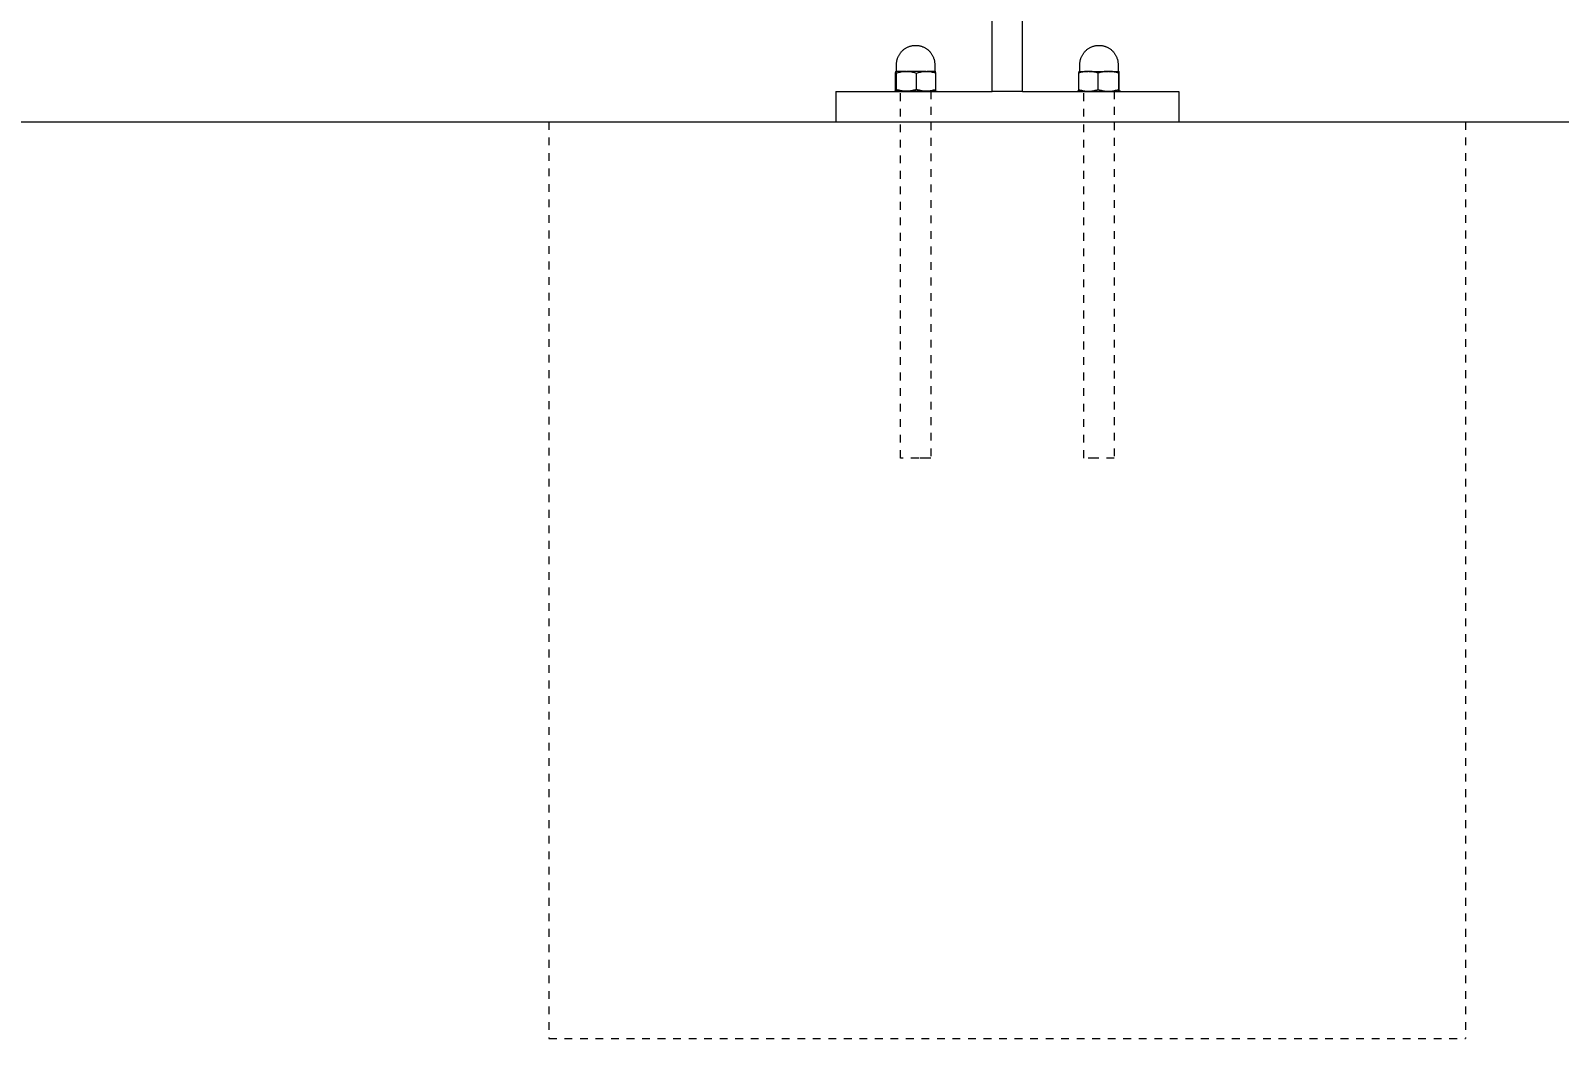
# Model space of a CAD drawing. Header units: inches. Extents: x -12 to 193, y -19 to 105.
# Drawn here: x 131.37 to 151.07, y 75.2 to 88.19 of the extents above; entities that cross this region are included whole.
import ezdxf

# ---------------------------------------------------------------- set-up
doc = ezdxf.new("R2010")
doc.units = ezdxf.units.IN
doc.linetypes.add('HIDDEN', pattern=[1.905, 1.27, -0.635])
for name, color, linetype, lineweight in [('ZANO_R', 7, 'Continuous', 0), ('ZANO_R_przerywana', 250, 'HIDDEN', 0), ('ZANO_W', 1, 'Continuous', 0)]:
    doc.layers.add(name, color=color, linetype=linetype, lineweight=lineweight)
doc.styles.get("Standard").update_dxf_attribs({"font": 'arial.ttf'})
doc.dimstyles.new('amerykanie', dxfattribs={"dimtxt": 50, "dimasz": 50, "dimexe": 0.5, "dimexo": 0.5, "dimgap": 1, "dimtad": 1, "dimdec": 0, "dimzin": 0, "dimlunit": 5, "dimtxsty": 'Standard', "dimcen": 0.09, "dimclrd": 1, "dimclre": 1, "dimclrt": 1, "dimazin": 0, "dimtfac": 1, "dimtdec": 0, "dimtmove": 0, "dimatfit": 3, "dimfxl": 1, "dimtzin": 0, "dimarcsym": 1})

# ---------------------------------------------------------------- blocks, each defined once
blk = doc.blocks.new('*D370')
at = {"layer": 'ZANO_W', "color": 1, "lineweight": -2}
blk.add_line((171.961, 90.223), (171.519, 93.512), dxfattribs=at)
for start, end in [(97.6419, 180), (78.719, 88.1805), (189.4614, 198.9229)]:
    blk.add_arc((172.392, 87.008), 6.063, start, end, dxfattribs=at)
at = {"layer": 'ZANO_W', "color": 1}
for points in [[(172.576, 93.234), (172.593, 92.901), (171.586, 93.017)], [(166.578, 86.025), (166.246, 85.997), (166.33, 87.008)]]:
    blk.add_solid(points, dxfattribs=at)
at = {"layer": 'ZANO_W', "color": 1, "insert": (166.82, 91.882), "char_height": 1.625, "attachment_point": 5, "rotation": 48.821}
blk.add_mtext("82%%d21'", dxfattribs=at)

msp = doc.modelspace()

# ---------------------------------------------------------------- linework, layer by layer
at = {"layer": 'ZANO_R'}
for p, q in [((143.75975, 87.4015), (143.75975, 89.27306)), ((144.15345, 87.4015), (144.15345, 89.27306)), ((142.55329, 87.85451), (142.55703, 87.86203)), ((142.55703, 87.86203), (142.56102, 87.86942)), ((142.56102, 87.86942), (142.56526, 87.87668)), ((142.56526, 87.87668), (142.56975, 87.88378)), ((142.56975, 87.88378), (142.57448, 87.89073)), ((142.57448, 87.89073), (142.57944, 87.89751)), ((142.57944, 87.89751), (142.58463, 87.90411)), ((142.58463, 87.90411), (142.59004, 87.91054)), ((142.59004, 87.91054), (142.59567, 87.91678)), ((142.59567, 87.91678), (142.60151, 87.92282)), ((142.60151, 87.92282), (142.60755, 87.92866)), ((142.60755, 87.92866), (142.61379, 87.93429)), ((142.61379, 87.93429), (142.62021, 87.9397)), ((142.62021, 87.9397), (142.62682, 87.94489)), ((142.62682, 87.94489), (142.6336, 87.94985)), ((142.6336, 87.94985), (142.64055, 87.95458)), ((142.64055, 87.95458), (142.64765, 87.95907)), ((142.64765, 87.95907), (142.6549, 87.96331)), ((142.6549, 87.96331), (142.6623, 87.9673)), ((142.6623, 87.9673), (142.66982, 87.97104)), ((142.66982, 87.97104), (142.67747, 87.97452)), ((142.67747, 87.97452), (142.68523, 87.97773)), ((142.68523, 87.97773), (142.6931, 87.98068)), ((142.6931, 87.98068), (142.70106, 87.98336)), ((142.70106, 87.98336), (142.70911, 87.98576)), ((142.70911, 87.98576), (142.71724, 87.98789)), ((142.71724, 87.98789), (142.72544, 87.98974)), ((142.72544, 87.98974), (142.73369, 87.99131)), ((142.73369, 87.99131), (142.742, 87.9926)), ((142.742, 87.9926), (142.75034, 87.9936)), ((142.75034, 87.9936), (142.75871, 87.99432)), ((142.75871, 87.99432), (142.7671, 87.99475)), ((142.7671, 87.99475), (142.7755, 87.99489)), ((142.7755, 87.99489), (142.7839, 87.99475)), ((142.7839, 87.99475), (142.79229, 87.99432)), ((142.79229, 87.99432), (142.80066, 87.9936)), ((142.80066, 87.9936), (142.80901, 87.9926)), ((142.80901, 87.9926), (142.81731, 87.99131)), ((142.81731, 87.99131), (142.82556, 87.98974)), ((142.82556, 87.98974), (142.83376, 87.98789)), ((142.83376, 87.98789), (142.84189, 87.98576)), ((142.84189, 87.98576), (142.84994, 87.98336)), ((142.84994, 87.98336), (142.8579, 87.98068)), ((142.8579, 87.98068), (142.86577, 87.97773)), ((142.86577, 87.97773), (142.87353, 87.97452)), ((142.87353, 87.97452), (142.88118, 87.97104)), ((142.88118, 87.97104), (142.88871, 87.9673)), ((142.88871, 87.9673), (142.8961, 87.96331)), ((142.8961, 87.96331), (142.90335, 87.95907)), ((142.90335, 87.95907), (142.91045, 87.95458)), ((142.91045, 87.95458), (142.9174, 87.94985)), ((142.9174, 87.94985), (142.92418, 87.94489)), ((142.92418, 87.94489), (142.93079, 87.9397)), ((142.93079, 87.9397), (142.93721, 87.93429)), ((142.93721, 87.93429), (142.94345, 87.92866)), ((142.94345, 87.92866), (142.94949, 87.92282)), ((142.94949, 87.92282), (142.95533, 87.91678)), ((142.95533, 87.91678), (142.96096, 87.91054)), ((142.96096, 87.91054), (142.96637, 87.90411)), ((142.96637, 87.90411), (142.97157, 87.89751)), ((142.97157, 87.89751), (142.97653, 87.89073)), ((142.97653, 87.89073), (142.98125, 87.88378)), ((142.98125, 87.88378), (142.98574, 87.87668)), ((142.98574, 87.87668), (142.98998, 87.86942)), ((142.98998, 87.86942), (142.99398, 87.86203)), ((142.99398, 87.86203), (142.99771, 87.85451)), ((144.91549, 87.85451), (144.91923, 87.86203)), ((144.91923, 87.86203), (144.92322, 87.86942)), ((144.92322, 87.86942), (144.92746, 87.87668)), ((144.92746, 87.87668), (144.93195, 87.88378)), ((144.93195, 87.88378), (144.93668, 87.89073)), ((144.93668, 87.89073), (144.94164, 87.89751)), ((144.94164, 87.89751), (144.94683, 87.90411)), ((144.94683, 87.90411), (144.95224, 87.91054)), ((144.95224, 87.91054), (144.95787, 87.91678)), ((144.95787, 87.91678), (144.96371, 87.92282)), ((144.96371, 87.92282), (144.96975, 87.92866)), ((144.96975, 87.92866), (144.97599, 87.93429)), ((144.97599, 87.93429), (144.98242, 87.9397)), ((144.98242, 87.9397), (144.98902, 87.94489)), ((144.98902, 87.94489), (144.9958, 87.94985)), ((144.9958, 87.94985), (145.00275, 87.95458)), ((145.00275, 87.95458), (145.00985, 87.95907)), ((145.00985, 87.95907), (145.01711, 87.96331)), ((145.01711, 87.96331), (145.0245, 87.9673)), ((145.0245, 87.9673), (145.03202, 87.97104)), ((145.03202, 87.97104), (145.03967, 87.97452)), ((145.03967, 87.97452), (145.04744, 87.97773)), ((145.04744, 87.97773), (145.0553, 87.98068)), ((145.0553, 87.98068), (145.06327, 87.98336)), ((145.06327, 87.98336), (145.07132, 87.98576)), ((145.07132, 87.98576), (145.07945, 87.98789)), ((145.07945, 87.98789), (145.08764, 87.98974)), ((145.08764, 87.98974), (145.0959, 87.99131)), ((145.0959, 87.99131), (145.1042, 87.9926)), ((145.1042, 87.9926), (145.11254, 87.9936)), ((145.11254, 87.9936), (145.12091, 87.99432)), ((145.12091, 87.99432), (145.1293, 87.99475)), ((145.1293, 87.99475), (145.1377, 87.99489)), ((145.1377, 87.99489), (145.14611, 87.99475)), ((145.14611, 87.99475), (145.1545, 87.99432)), ((145.1545, 87.99432), (145.16287, 87.9936)), ((145.16287, 87.9936), (145.17121, 87.9926)), ((145.17121, 87.9926), (145.17951, 87.99131)), ((145.17951, 87.99131), (145.18777, 87.98974)), ((145.18777, 87.98974), (145.19596, 87.98789)), ((145.19596, 87.98789), (145.20409, 87.98576)), ((145.20409, 87.98576), (145.21214, 87.98336)), ((145.21214, 87.98336), (145.22011, 87.98068)), ((145.22011, 87.98068), (145.22797, 87.97773)), ((145.22797, 87.97773), (145.23574, 87.97452)), ((145.23574, 87.97452), (145.24338, 87.97104)), ((145.24338, 87.97104), (145.25091, 87.9673)), ((145.25091, 87.9673), (145.2583, 87.96331)), ((145.2583, 87.96331), (145.26555, 87.95907)), ((145.26555, 87.95907), (145.27266, 87.95458)), ((145.27266, 87.95458), (145.2796, 87.94985)), ((145.2796, 87.94985), (145.28638, 87.94489)), ((145.28638, 87.94489), (145.29299, 87.9397)), ((145.29299, 87.9397), (145.29942, 87.93429)), ((145.29942, 87.93429), (145.30566, 87.92866)), ((145.30566, 87.92866), (145.3117, 87.92282)), ((145.3117, 87.92282), (145.31754, 87.91678)), ((145.31754, 87.91678), (145.32317, 87.91054)), ((145.32317, 87.91054), (145.32858, 87.90411)), ((145.32858, 87.90411), (145.33377, 87.89751)), ((145.33377, 87.89751), (145.33873, 87.89073)), ((145.33873, 87.89073), (145.34346, 87.88378)), ((145.34346, 87.88378), (145.34795, 87.87668)), ((145.34795, 87.87668), (145.35219, 87.86942)), ((145.35219, 87.86942), (145.35618, 87.86203)), ((145.35618, 87.86203), (145.35992, 87.85451)), ((142.5139, 87.63739), (142.5198, 87.66024)), ((142.5198, 87.66024), (142.5257, 87.63739)), ((142.6527, 87.66024), (142.51998, 87.66024)), ((142.52526, 87.66031), (142.52542, 87.66033)), ((142.52542, 87.66033), (142.52558, 87.66036)), ((142.52558, 87.66036), (142.52574, 87.66039)), ((142.52574, 87.66039), (142.52589, 87.66042)), ((142.52589, 87.66042), (142.52605, 87.66046)), ((142.52605, 87.66046), (142.5262, 87.66051)), ((142.5262, 87.66051), (142.52635, 87.66056)), ((142.52635, 87.66056), (142.5265, 87.66062)), ((142.5265, 87.66062), (142.52665, 87.66068)), ((142.52665, 87.66068), (142.52679, 87.66074)), ((142.52679, 87.66074), (142.52693, 87.66081)), ((142.52693, 87.66081), (142.52707, 87.66089)), ((142.52707, 87.66089), (142.52721, 87.66097)), ((142.52721, 87.66097), (142.52735, 87.66106)), ((142.52735, 87.66106), (142.52748, 87.66115)), ((142.52748, 87.66115), (142.52761, 87.66124)), ((142.52761, 87.66124), (142.52773, 87.66134)), ((142.52773, 87.66134), (142.52785, 87.66144)), ((142.52785, 87.66144), (142.52797, 87.66155)), ((142.52797, 87.66155), (142.52809, 87.66166)), ((142.52809, 87.66166), (142.5282, 87.66178)), ((142.5282, 87.66178), (142.5283, 87.6619)), ((142.5283, 87.6619), (142.5284, 87.66202)), ((142.5284, 87.66202), (142.5285, 87.66214)), ((142.5285, 87.66214), (142.5286, 87.66227)), ((142.5286, 87.66227), (142.52869, 87.6624)), ((142.52869, 87.6624), (142.52877, 87.66254)), ((142.52877, 87.66254), (142.52885, 87.66268)), ((142.52885, 87.66268), (142.52893, 87.66282)), ((142.52893, 87.66282), (142.529, 87.66296)), ((142.529, 87.66296), (142.52906, 87.66311)), ((142.52906, 87.66311), (142.52912, 87.66325)), ((142.52912, 87.66325), (142.52918, 87.6634)), ((142.52918, 87.6634), (142.52923, 87.66355)), ((142.52923, 87.66355), (142.52927, 87.66371)), ((142.52927, 87.66371), (142.52931, 87.66386)), ((142.52931, 87.66386), (142.52935, 87.66402)), ((142.52935, 87.66402), (142.52937, 87.66417)), ((142.52937, 87.66417), (142.5294, 87.66433)), ((142.5294, 87.66433), (142.52942, 87.66449)), ((142.52942, 87.66449), (142.52943, 87.66465)), ((142.52943, 87.66465), (142.52944, 87.66481)), ((142.52944, 87.74883), (142.52958, 87.75723)), ((142.52944, 87.66497), (142.52944, 87.74883)), ((142.52944, 87.66481), (142.52944, 87.66497)), ((142.52958, 87.75723), (142.53001, 87.76562)), ((142.53001, 87.76562), (142.53073, 87.77399)), ((142.53073, 87.77399), (142.53173, 87.78233)), ((142.53173, 87.78233), (142.53302, 87.79063)), ((142.53302, 87.79063), (142.53458, 87.79889)), ((142.53458, 87.79889), (142.53643, 87.80708)), ((142.53643, 87.80708), (142.53856, 87.81521)), ((142.53856, 87.81521), (142.54097, 87.82326)), ((142.54097, 87.82326), (142.54365, 87.83123)), ((142.54365, 87.83123), (142.54659, 87.8391)), ((142.54659, 87.8391), (142.54981, 87.84686)), ((142.54981, 87.84686), (142.55329, 87.85451)), ((142.61658, 87.6578), (142.62986, 87.65904)), ((142.62986, 87.65904), (142.64317, 87.65985)), ((142.64317, 87.65985), (142.6565, 87.66024)), ((142.6565, 87.66024), (142.66983, 87.65985)), ((142.90771, 87.66024), (142.66113, 87.66024)), ((142.66983, 87.65985), (142.68314, 87.65904)), ((142.68314, 87.65904), (142.69641, 87.65779)), ((142.87403, 87.65778), (142.88672, 87.65903)), ((142.88672, 87.65903), (142.89945, 87.65985)), ((142.89945, 87.65985), (142.9122, 87.66024)), ((142.9122, 87.66024), (142.92495, 87.65985)), ((143.00185, 87.66024), (142.91823, 87.66024)), ((142.92495, 87.65985), (142.93768, 87.65903)), ((142.93768, 87.65903), (142.95037, 87.65779)), ((142.99771, 87.85451), (143.00119, 87.84686)), ((143.00119, 87.84686), (143.00441, 87.8391)), ((143.02439, 87.66024), (143.00185, 87.66024)), ((143.00441, 87.8391), (143.00736, 87.83123)), ((143.00736, 87.83123), (143.01003, 87.82326)), ((143.01003, 87.82326), (143.01244, 87.81521)), ((143.01244, 87.81521), (143.01457, 87.80708)), ((143.01457, 87.80708), (143.01642, 87.79889)), ((143.01642, 87.79889), (143.01799, 87.79063)), ((143.01799, 87.79063), (143.01927, 87.78233)), ((143.01927, 87.78233), (143.02027, 87.77399)), ((143.02027, 87.77399), (143.02099, 87.76562)), ((143.02099, 87.76562), (143.02142, 87.75723)), ((143.02142, 87.75723), (143.02156, 87.74883)), ((143.02156, 87.74883), (143.02156, 87.66497)), ((143.02156, 87.66497), (143.02157, 87.66481)), ((143.02157, 87.66481), (143.02157, 87.66465)), ((143.02157, 87.66465), (143.02159, 87.66449)), ((143.02159, 87.66449), (143.0216, 87.66433)), ((143.0216, 87.66433), (143.02163, 87.66417)), ((143.02163, 87.66417), (143.02166, 87.66402)), ((143.02166, 87.66402), (143.02169, 87.66386)), ((143.02169, 87.66386), (143.02173, 87.66371)), ((143.02173, 87.66371), (143.02178, 87.66355)), ((143.02178, 87.66355), (143.02183, 87.6634)), ((143.02183, 87.6634), (143.02188, 87.66325)), ((143.02188, 87.66325), (143.02194, 87.66311)), ((143.02194, 87.66311), (143.02201, 87.66296)), ((143.02201, 87.66296), (143.02208, 87.66282)), ((143.02208, 87.66282), (143.02215, 87.66268)), ((143.02215, 87.66268), (143.02223, 87.66254)), ((143.02223, 87.66254), (143.02232, 87.6624)), ((143.02232, 87.6624), (143.02241, 87.66227)), ((143.02241, 87.66227), (143.0225, 87.66214)), ((143.0225, 87.66214), (143.0226, 87.66202)), ((143.0226, 87.66202), (143.0227, 87.6619)), ((143.0227, 87.6619), (143.02281, 87.66178)), ((143.02281, 87.66178), (143.02292, 87.66166)), ((143.02292, 87.66166), (143.02303, 87.66155)), ((143.02303, 87.66155), (143.02315, 87.66144)), ((143.02315, 87.66144), (143.02327, 87.66134)), ((143.02327, 87.66134), (143.0234, 87.66124)), ((143.0234, 87.66124), (143.02352, 87.66115)), ((143.02352, 87.66115), (143.02366, 87.66106)), ((143.02366, 87.66106), (143.02379, 87.66097)), ((143.02379, 87.66097), (143.02393, 87.66089)), ((143.02393, 87.66089), (143.02407, 87.66081)), ((143.02407, 87.66081), (143.02421, 87.66074)), ((143.02421, 87.66074), (143.02436, 87.66068)), ((143.02436, 87.66068), (143.0245, 87.66062)), ((143.02981, 87.66024), (143.02439, 87.66024)), ((143.0245, 87.66062), (143.02465, 87.66056)), ((143.02465, 87.66056), (143.0248, 87.66051)), ((143.0248, 87.66051), (143.02496, 87.66046)), ((143.02496, 87.66046), (143.02511, 87.66042)), ((143.02511, 87.66042), (143.02527, 87.66039)), ((143.02527, 87.66039), (143.02542, 87.66036)), ((143.02542, 87.66036), (143.02558, 87.66033)), ((143.02558, 87.66033), (143.02574, 87.66031)), ((143.03107, 87.66024), (143.02981, 87.66024)), ((143.03135, 87.66024), (143.03107, 87.66024)), ((143.0314, 87.66024), (143.03135, 87.66024)), ((143.0314, 87.66024), (143.03141, 87.66024)), ((143.03141, 87.66024), (143.0314, 87.66024)), ((143.03141, 87.66024), (143.03158, 87.66014)), ((143.03141, 87.66024), (143.03141, 87.66024)), ((143.0371, 87.63739), (143.03158, 87.66014)), ((144.8761, 87.63739), (144.88163, 87.66014)), ((144.88163, 87.66014), (144.8818, 87.66024)), ((144.88181, 87.66024), (144.8818, 87.66024)), ((144.8818, 87.66024), (144.8818, 87.66024)), ((144.8818, 87.66024), (144.8818, 87.66024)), ((144.8818, 87.66024), (144.88186, 87.66024)), ((144.88186, 87.66024), (144.88213, 87.66024)), ((144.88213, 87.66024), (144.88339, 87.66024)), ((144.88339, 87.66024), (144.88881, 87.66024)), ((144.88737, 87.66032), (144.88753, 87.66033)), ((144.88753, 87.66033), (144.88769, 87.66035)), ((144.88769, 87.66035), (144.88785, 87.66038)), ((144.88785, 87.66038), (144.88801, 87.66041)), ((144.88801, 87.66041), (144.88817, 87.66045)), ((144.88817, 87.66045), (144.88832, 87.66049)), ((144.88832, 87.66049), (144.88848, 87.66054)), ((144.88848, 87.66054), (144.88863, 87.6606)), ((144.88863, 87.6606), (144.88878, 87.66065)), ((144.88878, 87.66065), (144.88893, 87.66072)), ((144.88881, 87.66024), (144.91136, 87.66024)), ((144.88893, 87.66072), (144.88907, 87.66079)), ((144.88907, 87.66079), (144.88922, 87.66086)), ((144.88922, 87.66086), (144.88936, 87.66094)), ((144.88936, 87.66094), (144.8895, 87.66103)), ((144.8895, 87.66103), (144.88963, 87.66112)), ((144.88963, 87.66112), (144.88976, 87.66121)), ((144.88976, 87.66121), (144.88989, 87.66131)), ((144.88989, 87.66131), (144.89001, 87.66141)), ((144.89001, 87.66141), (144.89014, 87.66152)), ((144.89014, 87.66152), (144.89025, 87.66163)), ((144.89025, 87.66163), (144.89037, 87.66174)), ((144.89037, 87.66174), (144.89047, 87.66186)), ((144.89047, 87.66186), (144.89058, 87.66199)), ((144.89058, 87.66199), (144.89068, 87.66211)), ((144.89068, 87.66211), (144.89078, 87.66224)), ((144.89078, 87.66224), (144.89087, 87.66237)), ((144.89087, 87.66237), (144.89096, 87.66251)), ((144.89096, 87.66251), (144.89104, 87.66265)), ((144.89104, 87.66265), (144.89111, 87.66279)), ((144.89111, 87.66279), (144.89119, 87.66294)), ((144.89119, 87.66294), (144.89125, 87.66308)), ((144.89125, 87.66308), (144.89132, 87.66323)), ((144.89132, 87.66323), (144.89137, 87.66338)), ((144.89137, 87.66338), (144.89142, 87.66354)), ((144.89142, 87.66354), (144.89147, 87.66369)), ((144.89147, 87.66369), (144.89151, 87.66385)), ((144.89151, 87.66385), (144.89155, 87.66401)), ((144.89155, 87.66401), (144.89158, 87.66416)), ((144.89158, 87.66416), (144.8916, 87.66432)), ((144.8916, 87.66432), (144.89162, 87.66448)), ((144.89162, 87.66448), (144.89163, 87.66464)), ((144.89163, 87.66464), (144.89164, 87.66481)), ((144.89164, 87.74883), (144.89179, 87.75723)), ((144.89164, 87.66497), (144.89164, 87.74883)), ((144.89164, 87.66481), (144.89164, 87.66497)), ((144.89179, 87.75723), (144.89222, 87.76562)), ((144.89222, 87.76562), (144.89293, 87.77399)), ((144.89293, 87.77399), (144.89393, 87.78233)), ((144.89393, 87.78233), (144.89522, 87.79063)), ((144.89522, 87.79063), (144.89679, 87.79889)), ((144.89679, 87.79889), (144.89864, 87.80708)), ((144.89864, 87.80708), (144.90077, 87.81521)), ((144.90077, 87.81521), (144.90317, 87.82326)), ((144.90317, 87.82326), (144.90585, 87.83123)), ((144.90585, 87.83123), (144.9088, 87.8391)), ((144.9088, 87.8391), (144.91201, 87.84686)), ((144.91136, 87.66024), (144.99498, 87.66024)), ((144.91201, 87.84686), (144.91549, 87.85451)), ((144.97553, 87.65903), (144.96283, 87.65779)), ((144.98826, 87.65985), (144.97553, 87.65903)), ((145.00101, 87.66024), (144.98826, 87.65985)), ((145.01376, 87.65985), (145.00101, 87.66024)), ((145.00549, 87.66024), (145.25208, 87.66024)), ((145.02648, 87.65903), (145.01376, 87.65985)), ((145.03918, 87.65778), (145.02648, 87.65903)), ((145.23007, 87.65904), (145.21679, 87.65779)), ((145.24338, 87.65985), (145.23007, 87.65904)), ((145.25671, 87.66024), (145.24338, 87.65985)), ((145.27004, 87.65985), (145.25671, 87.66024)), ((145.26051, 87.66024), (145.39322, 87.66024)), ((145.28334, 87.65904), (145.27004, 87.65985)), ((145.29662, 87.6578), (145.28334, 87.65904)), ((145.35992, 87.85451), (145.3634, 87.84686)), ((145.3634, 87.84686), (145.36661, 87.8391)), ((145.36661, 87.8391), (145.36956, 87.83123)), ((145.36956, 87.83123), (145.37224, 87.82326)), ((145.37224, 87.82326), (145.37464, 87.81521)), ((145.37464, 87.81521), (145.37677, 87.80708)), ((145.37677, 87.80708), (145.37862, 87.79889)), ((145.37862, 87.79889), (145.38019, 87.79063)), ((145.38019, 87.79063), (145.38148, 87.78233)), ((145.38148, 87.78233), (145.38248, 87.77399)), ((145.38248, 87.77399), (145.38319, 87.76562)), ((145.38319, 87.76562), (145.38362, 87.75723)), ((145.38362, 87.75723), (145.38377, 87.74883)), ((145.38377, 87.74883), (145.38377, 87.66497)), ((145.38377, 87.66497), (145.38377, 87.66481)), ((145.38377, 87.66481), (145.38378, 87.66465)), ((145.38378, 87.66465), (145.38379, 87.66449)), ((145.38379, 87.66449), (145.38381, 87.66433)), ((145.38381, 87.66433), (145.38383, 87.66417)), ((145.38383, 87.66417), (145.38386, 87.66402)), ((145.38386, 87.66402), (145.38389, 87.66386)), ((145.38389, 87.66386), (145.38393, 87.66371)), ((145.38393, 87.66371), (145.38398, 87.66355)), ((145.38398, 87.66355), (145.38403, 87.6634)), ((145.38403, 87.6634), (145.38408, 87.66325)), ((145.38408, 87.66325), (145.38414, 87.66311)), ((145.38414, 87.66311), (145.38421, 87.66296)), ((145.38421, 87.66296), (145.38428, 87.66282)), ((145.38428, 87.66282), (145.38436, 87.66268)), ((145.38436, 87.66268), (145.38444, 87.66254)), ((145.38444, 87.66254), (145.38452, 87.6624)), ((145.38452, 87.6624), (145.38461, 87.66227)), ((145.38461, 87.66227), (145.3847, 87.66214)), ((145.3847, 87.66214), (145.3848, 87.66202)), ((145.3848, 87.66202), (145.3849, 87.6619)), ((145.3849, 87.6619), (145.38501, 87.66178)), ((145.38501, 87.66178), (145.38512, 87.66166)), ((145.38512, 87.66166), (145.38523, 87.66155)), ((145.38523, 87.66155), (145.38535, 87.66144)), ((145.38535, 87.66144), (145.38547, 87.66134)), ((145.38547, 87.66134), (145.3856, 87.66124)), ((145.3856, 87.66124), (145.38573, 87.66115)), ((145.38573, 87.66115), (145.38586, 87.66106)), ((145.38586, 87.66106), (145.38599, 87.66097)), ((145.38599, 87.66097), (145.38613, 87.66089)), ((145.38613, 87.66089), (145.38627, 87.66081)), ((145.38627, 87.66081), (145.38641, 87.66074)), ((145.38641, 87.66074), (145.38656, 87.66068)), ((145.38656, 87.66068), (145.38671, 87.66062)), ((145.38671, 87.66062), (145.38686, 87.66056)), ((145.38686, 87.66056), (145.38701, 87.66051)), ((145.38701, 87.66051), (145.38716, 87.66046)), ((145.38716, 87.66046), (145.38731, 87.66042)), ((145.38731, 87.66042), (145.38747, 87.66039)), ((145.38747, 87.66039), (145.38763, 87.66036)), ((145.39341, 87.66024), (145.38751, 87.63739)), ((145.38763, 87.66036), (145.38778, 87.66033)), ((145.38778, 87.66033), (145.38794, 87.66031)), ((145.3993, 87.63739), (145.39341, 87.66024)), ((142.5139, 87.42719), (142.5139, 87.63739)), ((142.5257, 87.63739), (142.53837, 87.64154)), ((142.5257, 87.63739), (142.5257, 87.42719)), ((142.53837, 87.64154), (142.55117, 87.64528)), ((142.55117, 87.64528), (142.56408, 87.64862)), ((142.56408, 87.64862), (142.57709, 87.65154)), ((142.57709, 87.65154), (142.59018, 87.65405)), ((142.59018, 87.65405), (142.60335, 87.65613)), ((142.60335, 87.65613), (142.61658, 87.6578)), ((142.69641, 87.65779), (142.70964, 87.65613)), ((142.70964, 87.65613), (142.72281, 87.65405)), ((142.72281, 87.65405), (142.73591, 87.65154)), ((142.73591, 87.65154), (142.74892, 87.64862)), ((142.74892, 87.64862), (142.76183, 87.64528)), ((142.76183, 87.64528), (142.77463, 87.64154)), ((142.77463, 87.64154), (142.7873, 87.63739)), ((142.7873, 87.63739), (142.79936, 87.64153)), ((142.7873, 87.42719), (142.7873, 87.63739)), ((142.79936, 87.64153), (142.81156, 87.64527)), ((142.81156, 87.64527), (142.82387, 87.6486)), ((142.82387, 87.6486), (142.83629, 87.65152)), ((142.83629, 87.65152), (142.8488, 87.65403)), ((142.8488, 87.65403), (142.86138, 87.65612)), ((142.86138, 87.65612), (142.87403, 87.65778)), ((142.95037, 87.65779), (142.96302, 87.65612)), ((142.96302, 87.65612), (142.97561, 87.65403)), ((142.97561, 87.65403), (142.98811, 87.65153)), ((142.98811, 87.65153), (143.00053, 87.64861)), ((143.00053, 87.64861), (143.01284, 87.64527)), ((143.01284, 87.64527), (143.02504, 87.64153)), ((143.02504, 87.64153), (143.0371, 87.63739)), ((143.0371, 87.42719), (143.0371, 87.63739)), ((144.88817, 87.64153), (144.8761, 87.63739)), ((144.8761, 87.42719), (144.8761, 87.63739)), ((144.90036, 87.64527), (144.88817, 87.64153)), ((144.91268, 87.64861), (144.90036, 87.64527)), ((144.92509, 87.65153), (144.91268, 87.64861)), ((144.9376, 87.65403), (144.92509, 87.65153)), ((144.95018, 87.65612), (144.9376, 87.65403)), ((144.96283, 87.65779), (144.95018, 87.65612)), ((145.05183, 87.65612), (145.03918, 87.65778)), ((145.06441, 87.65403), (145.05183, 87.65612)), ((145.07692, 87.65152), (145.06441, 87.65403)), ((145.08933, 87.6486), (145.07692, 87.65152)), ((145.10165, 87.64527), (145.08933, 87.6486)), ((145.11384, 87.64153), (145.10165, 87.64527)), ((145.12591, 87.63739), (145.11384, 87.64153)), ((145.13858, 87.64154), (145.12591, 87.63739)), ((145.12591, 87.42719), (145.12591, 87.63739)), ((145.15138, 87.64528), (145.13858, 87.64154)), ((145.16429, 87.64862), (145.15138, 87.64528)), ((145.1773, 87.65154), (145.16429, 87.64862)), ((145.19039, 87.65405), (145.1773, 87.65154)), ((145.20356, 87.65613), (145.19039, 87.65405)), ((145.21679, 87.65779), (145.20356, 87.65613)), ((145.30985, 87.65613), (145.29662, 87.6578)), ((145.32302, 87.65405), (145.30985, 87.65613)), ((145.33612, 87.65154), (145.32302, 87.65405)), ((145.34913, 87.64862), (145.33612, 87.65154)), ((145.36204, 87.64528), (145.34913, 87.64862)), ((145.37484, 87.64154), (145.36204, 87.64528)), ((145.38751, 87.63739), (145.37484, 87.64154)), ((145.38751, 87.63739), (145.38751, 87.42719)), ((145.3993, 87.42719), (145.3993, 87.63739)), ((141.7483, 87.4015), (141.7483, 87.0078)), ((141.74831, 87.4015), (141.90578, 87.4015)), ((141.90578, 87.4015), (143.75975, 87.4015)), ((142.49991, 87.40434), (142.51961, 87.40434)), ((142.5198, 87.40434), (142.5139, 87.42719)), ((142.5257, 87.42719), (142.5198, 87.40434)), ((142.6527, 87.40434), (142.51998, 87.40434)), ((142.53837, 87.42304), (142.5257, 87.42719)), ((142.55117, 87.4193), (142.53837, 87.42304)), ((142.56408, 87.41596), (142.55117, 87.4193)), ((142.57709, 87.41304), (142.56408, 87.41596)), ((142.59018, 87.41054), (142.57709, 87.41304)), ((142.60335, 87.40845), (142.59018, 87.41054)), ((142.61658, 87.40679), (142.60335, 87.40845)), ((142.62986, 87.40555), (142.61658, 87.40679)), ((142.64317, 87.40473), (142.62986, 87.40555)), ((142.6565, 87.40434), (142.64317, 87.40473)), ((142.66983, 87.40473), (142.6565, 87.40434)), ((142.90719, 87.40434), (142.65991, 87.40434)), ((142.68314, 87.40555), (142.66983, 87.40473)), ((142.69641, 87.40679), (142.68314, 87.40555)), ((142.70964, 87.40845), (142.69641, 87.40679)), ((142.72281, 87.41054), (142.70964, 87.40845)), ((142.73591, 87.41304), (142.72281, 87.41054)), ((142.74892, 87.41596), (142.73591, 87.41304)), ((142.76183, 87.4193), (142.74892, 87.41596)), ((142.77463, 87.42304), (142.76183, 87.4193)), ((142.7873, 87.42719), (142.77463, 87.42304)), ((142.79936, 87.42305), (142.7873, 87.42719)), ((142.81156, 87.41931), (142.79936, 87.42305)), ((142.82387, 87.41598), (142.81156, 87.41931)), ((142.83629, 87.41306), (142.82387, 87.41598)), ((142.8488, 87.41055), (142.83629, 87.41306)), ((142.86138, 87.40847), (142.8488, 87.41055)), ((142.87403, 87.4068), (142.86138, 87.40847)), ((142.88672, 87.40556), (142.87403, 87.4068)), ((142.89945, 87.40473), (142.88672, 87.40556)), ((142.9122, 87.40434), (142.89945, 87.40473)), ((142.92499, 87.40473), (142.91225, 87.40434)), ((143.03136, 87.40434), (142.91726, 87.40434)), ((142.93772, 87.40556), (142.92499, 87.40473)), ((142.95041, 87.4068), (142.93772, 87.40556)), ((142.96305, 87.40847), (142.95041, 87.4068)), ((142.97563, 87.41055), (142.96305, 87.40847)), ((142.98813, 87.41306), (142.97563, 87.41055)), ((143.00054, 87.41598), (142.98813, 87.41306)), ((143.01285, 87.41931), (143.00054, 87.41598)), ((143.02504, 87.42305), (143.01285, 87.41931)), ((143.0371, 87.42719), (143.02504, 87.42305)), ((143.03139, 87.40434), (143.05109, 87.40434)), ((143.03158, 87.40444), (143.03141, 87.40434)), ((143.03158, 87.40444), (143.0371, 87.42719)), ((144.15345, 87.4015), (143.75975, 87.4015)), ((144.15345, 87.4015), (146.00743, 87.4015)), ((144.88181, 87.40434), (144.86211, 87.40434)), ((144.8761, 87.42719), (144.88816, 87.42305)), ((144.88163, 87.40444), (144.8761, 87.42719)), ((144.8818, 87.40434), (144.88163, 87.40444)), ((144.88184, 87.40434), (144.99594, 87.40434)), ((144.88816, 87.42305), (144.90035, 87.41931)), ((144.90035, 87.41931), (144.91266, 87.41598)), ((144.91266, 87.41598), (144.92507, 87.41306)), ((144.92507, 87.41306), (144.93758, 87.41055)), ((144.93758, 87.41055), (144.95016, 87.40847)), ((144.95016, 87.40847), (144.9628, 87.4068)), ((144.9628, 87.4068), (144.97549, 87.40556)), ((144.97549, 87.40556), (144.98821, 87.40473)), ((144.98821, 87.40473), (145.00096, 87.40434)), ((145.00101, 87.40434), (145.01376, 87.40473)), ((145.00601, 87.40434), (145.2533, 87.40434)), ((145.01376, 87.40473), (145.02648, 87.40556)), ((145.02648, 87.40556), (145.03918, 87.4068)), ((145.03918, 87.4068), (145.05183, 87.40847)), ((145.05183, 87.40847), (145.06441, 87.41055)), ((145.06441, 87.41055), (145.07692, 87.41306)), ((145.07692, 87.41306), (145.08933, 87.41598)), ((145.08933, 87.41598), (145.10165, 87.41931)), ((145.10165, 87.41931), (145.11384, 87.42305)), ((145.11384, 87.42305), (145.12591, 87.42719)), ((145.12591, 87.42719), (145.13858, 87.42304)), ((145.13858, 87.42304), (145.15138, 87.4193)), ((145.15138, 87.4193), (145.16429, 87.41596)), ((145.16429, 87.41596), (145.1773, 87.41304)), ((145.1773, 87.41304), (145.19039, 87.41054)), ((145.19039, 87.41054), (145.20356, 87.40845)), ((145.20356, 87.40845), (145.21679, 87.40679)), ((145.21679, 87.40679), (145.23007, 87.40555)), ((145.23007, 87.40555), (145.24338, 87.40473)), ((145.24338, 87.40473), (145.25671, 87.40434)), ((145.25671, 87.40434), (145.27004, 87.40473)), ((145.26051, 87.40434), (145.39323, 87.40434)), ((145.27004, 87.40473), (145.28334, 87.40555)), ((145.28334, 87.40555), (145.29662, 87.40679)), ((145.29662, 87.40679), (145.30985, 87.40845)), ((145.30985, 87.40845), (145.32302, 87.41054)), ((145.32302, 87.41054), (145.33612, 87.41304)), ((145.33612, 87.41304), (145.34913, 87.41596)), ((145.34913, 87.41596), (145.36204, 87.4193)), ((145.36204, 87.4193), (145.37484, 87.42304)), ((145.37484, 87.42304), (145.38751, 87.42719)), ((145.38751, 87.42719), (145.39341, 87.40434)), ((145.39341, 87.40434), (145.3993, 87.42719)), ((145.41329, 87.40434), (145.39359, 87.40434)), ((146.00743, 87.4015), (146.16491, 87.4015)), ((146.16491, 87.4015), (146.16491, 87.0078)), ((138.05109, 87.0078), (149.86211, 87.0078))]:
    msp.add_line(p, q, dxfattribs=at)
msp.add_lwpolyline([(-8.53504, 87.0078), (193.01922, 87.0078)], dxfattribs=at)
at = {"layer": 'ZANO_R_przerywana', "ltscale": 0.05}
for p, q in [((142.57865, 82.6771), (142.57865, 87.4015)), ((142.97235, 87.4015), (142.97235, 82.6771)), ((144.94085, 82.6771), (144.94085, 87.4015)), ((145.33455, 87.4015), (145.33455, 82.6771)), ((138.05109, 87.0078), (138.05109, 75.19679)), ((149.86211, 87.0078), (149.86211, 75.19679)), ((142.81496, 82.6771), (142.57869, 82.6771)), ((142.92769, 82.6771), (142.81496, 82.6771)), ((142.96197, 82.6771), (142.92769, 82.6771)), ((142.97013, 82.6771), (142.96197, 82.6771)), ((142.97194, 82.6771), (142.97013, 82.6771)), ((142.9723, 82.6771), (142.97194, 82.6771)), ((142.97235, 82.6771), (142.9723, 82.6771)), ((142.97232, 82.6771), (142.97234, 82.6771)), ((142.97234, 82.6771), (142.97235, 82.6771)), ((142.97235, 82.6771), (142.97235, 82.6771)), ((145.09825, 82.6771), (144.94094, 82.6771)), ((145.33447, 82.6771), (145.09825, 82.6771)), ((138.05109, 75.19679), (149.86211, 75.19679))]:
    msp.add_line(p, q, dxfattribs=at)

# ---------------------------------------------------------------- dimensions: what is measured, and where the dimension line sits
at = {"layer": 'ZANO_W'}
dim = msp.add_angular_dim_2l(base=(168.90655, 91.96824), line1=((-8.53504, 87.0078), (193.01922, 87.0078)), line2=((172.19471, 88.47903), (172.02717, 89.72769)), dimstyle='amerykanie', override={"dimtxt": 1.625, "dimasz": 1, "dimgap": 0.5, "dimdec": 4, "dimaunit": 1, "dimadec": 1, "dimtdec": 4, "dimtmove": 1, "dimfrac": 2}, dxfattribs=at)
dim.commit()
dim.dimension.update_dxf_attribs({"geometry": '*D370', "text_midpoint": (166.82034, 91.88192)})

doc.saveas('drawing.dxf')
